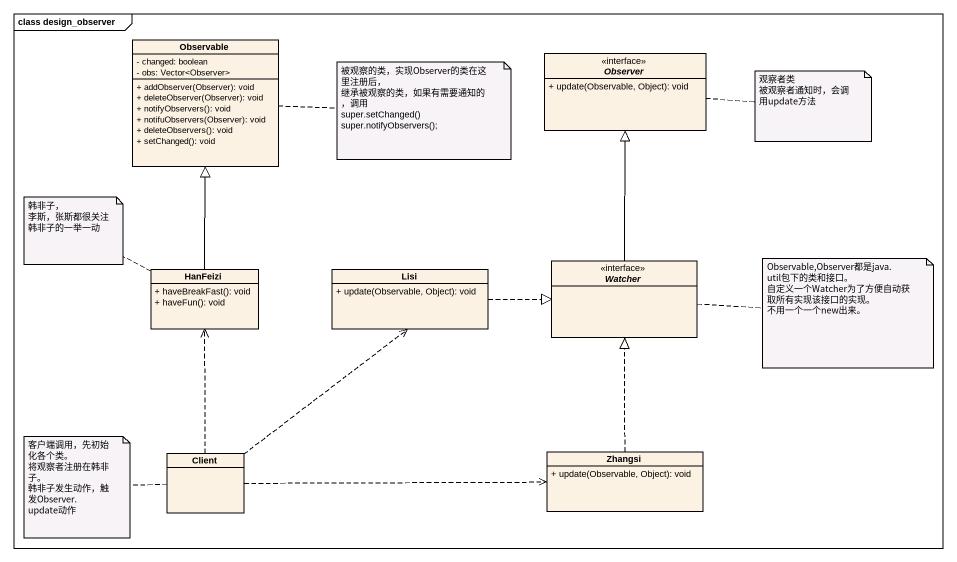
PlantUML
@startuml
mainframe class design_observer
hide circle
hide empty members
skinparam classAttributeIconSize 0
class Observable {
  - changed: boolean
  - obs: Vector<Observer>
  + addObserver(Observer): void
  + deleteObserver(Observer): void
  + notifyObservers(): void
  + notifuObservers(Observer): void
  + deleteObservers(): void
  + setChanged(): void
}
interface Observer {
  + update(Observable, Object): void
}
class HanFeizi {
  + haveBreakFast(): void
  + haveFun(): void
}
class Lisi {
  + update(Observable, Object): void
}
interface Watcher
class Client
class Zhangsi {
  + update(Observable, Object): void
}
HanFeizi -up-|> Observable
Lisi .right.|> Watcher
Watcher -up-|> Observer
Client .up.> HanFeizi
Client .up.> Lisi
Client .right.> Zhangsi
Zhangsi .up.|> Watcher
note right of Observable
  被观察的类，实现Observer的类在这里注册后，
  继承被观察的类，如果有需要通知的，调用
  super.setChanged()
  super.notifyObservers();
end note
note right of Observer
  观察者类
  被观察者通知时，会调用update方法
end note
note left of HanFeizi
  韩非子，
  李斯，张斯都很关注韩非子的一举一动
end note
note right of Watcher
  Observable,Observer都是java.util包下的类和接口。
  自定义一个Watcher为了方便自动获取所有实现该接口的实现。
  不用一个一个new出来。
end note
note left of Client
  客户端调用，先初始化各个类。
  将观察者注册在韩非子。
  韩非子发生动作，触发Observer.update动作
end note
@enduml
